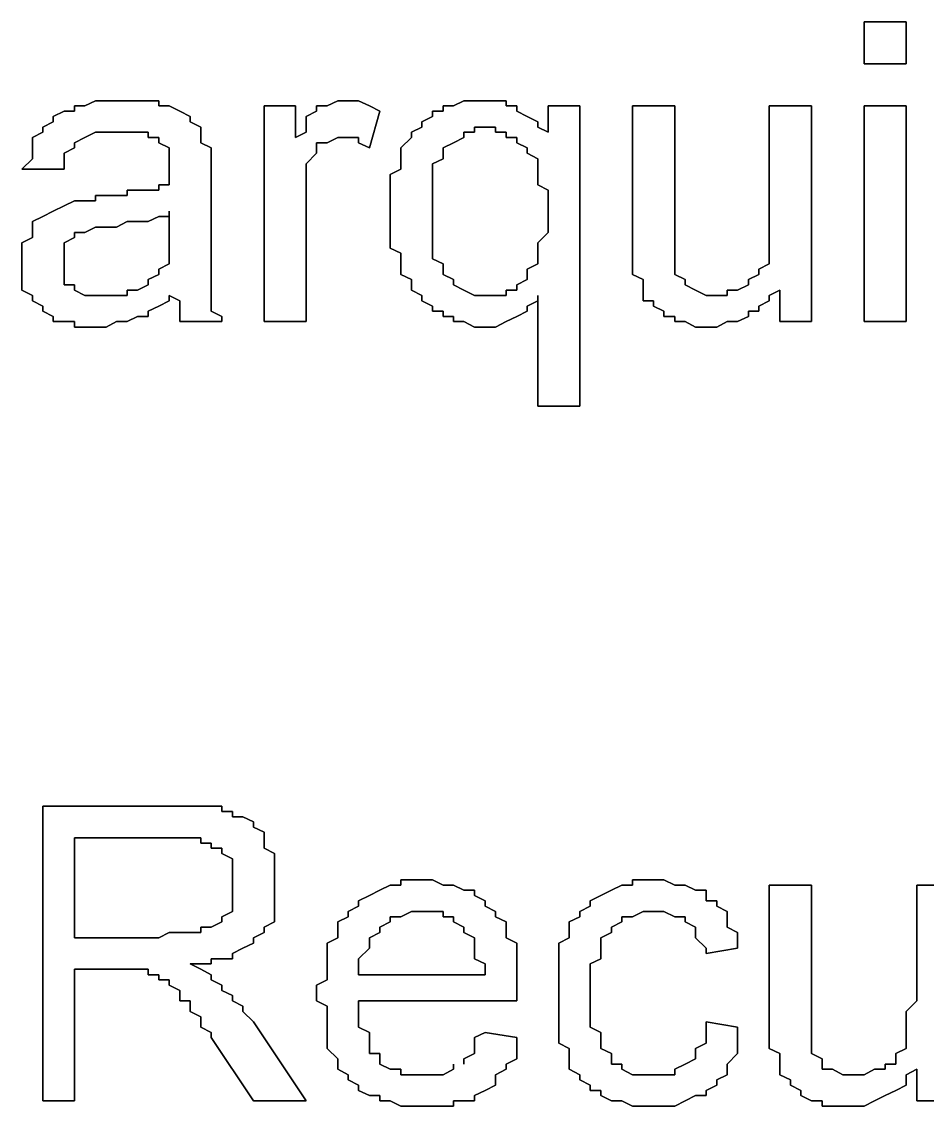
# Model space of a CAD drawing. Header units: metres. Extents: x 2.9 to 42.8, y 1.7 to 28.7.
# Drawn here: x 37.0769 to 37.3803, y 20.9338 to 21.2972 of the extents above; entities that cross this region are included whole.
import ezdxf

# ---------------------------------------------------------------- set-up
doc = ezdxf.new("R2010")
doc.units = ezdxf.units.M
doc.layers.add('GRIS', color=8, linetype='Continuous')

msp = doc.modelspace()

# ---------------------------------------------------------------- linework, layer by layer
at = {"layer": 'GRIS', "lineweight": -3}
for points in [[(37.3733, 21.2972), (37.3592, 21.2972), (37.3733, 21.2972)], [(37.3592, 21.2972), (37.3592, 21.2831), (37.3592, 21.2972)], [(37.3733, 21.2831), (37.3733, 21.2972), (37.3733, 21.2831)], [(37.3592, 21.2831), (37.3733, 21.2831), (37.3592, 21.2831)], [(37.1016, 21.2707), (37.0981, 21.269), (37.1016, 21.2707)], [(37.1052, 21.2707), (37.1016, 21.2707), (37.1052, 21.2707)], [(37.1087, 21.2707), (37.1052, 21.2707), (37.1087, 21.2707)], [(37.1122, 21.2707), (37.1087, 21.2707), (37.1122, 21.2707)], [(37.1157, 21.2707), (37.1122, 21.2707), (37.1157, 21.2707)], [(37.1193, 21.2707), (37.1157, 21.2707), (37.1193, 21.2707)], [(37.1228, 21.2707), (37.1193, 21.2707), (37.1228, 21.2707)], [(37.1228, 21.269), (37.1228, 21.2707), (37.1228, 21.269)], [(37.1828, 21.2707), (37.1793, 21.269), (37.1828, 21.2707)], [(37.1863, 21.2707), (37.1828, 21.2707), (37.1863, 21.2707)], [(37.1898, 21.2707), (37.1863, 21.2707), (37.1898, 21.2707)], [(37.1934, 21.269), (37.1898, 21.2707), (37.1934, 21.269)], [(37.2251, 21.2707), (37.2216, 21.269), (37.2251, 21.2707)], [(37.2286, 21.2707), (37.2251, 21.2707), (37.2286, 21.2707)], [(37.2322, 21.2707), (37.2286, 21.2707), (37.2322, 21.2707)], [(37.2357, 21.2707), (37.2322, 21.2707), (37.2357, 21.2707)], [(37.2392, 21.2707), (37.2357, 21.2707), (37.2392, 21.2707)], [(37.2392, 21.269), (37.2392, 21.2707), (37.2392, 21.269)], [(37.0911, 21.2672), (37.0875, 21.2654), (37.0911, 21.2672)], [(37.0946, 21.2672), (37.0911, 21.2672), (37.0946, 21.2672)], [(37.0981, 21.269), (37.0946, 21.269), (37.0981, 21.269)], [(37.0946, 21.269), (37.0946, 21.2672), (37.0946, 21.269)], [(37.1263, 21.269), (37.1228, 21.269), (37.1263, 21.269)], [(37.1299, 21.2672), (37.1263, 21.269), (37.1299, 21.2672)], [(37.1334, 21.2654), (37.1299, 21.2672), (37.1334, 21.2654)], [(37.1687, 21.269), (37.1581, 21.269), (37.1687, 21.269)], [(37.1581, 21.269), (37.1581, 21.1967), (37.1581, 21.269)], [(37.1687, 21.2584), (37.1687, 21.269), (37.1687, 21.2584)], [(37.1757, 21.2672), (37.1722, 21.2654), (37.1757, 21.2672)], [(37.1793, 21.269), (37.1757, 21.269), (37.1793, 21.269)], [(37.1757, 21.269), (37.1757, 21.2672), (37.1757, 21.269)], [(37.1969, 21.2672), (37.1934, 21.269), (37.1969, 21.2672)], [(37.1934, 21.2549), (37.1969, 21.2672), (37.1934, 21.2549)], [(37.2181, 21.2672), (37.2145, 21.2672), (37.2181, 21.2672)], [(37.2145, 21.2672), (37.2145, 21.2654), (37.2145, 21.2672)], [(37.2216, 21.269), (37.2181, 21.269), (37.2216, 21.269)], [(37.2181, 21.269), (37.2181, 21.2672), (37.2181, 21.269)], [(37.2428, 21.269), (37.2392, 21.269), (37.2428, 21.269)], [(37.2428, 21.2672), (37.2428, 21.269), (37.2428, 21.2672)], [(37.2463, 21.2654), (37.2428, 21.2672), (37.2463, 21.2654)], [(37.2639, 21.269), (37.2533, 21.269), (37.2639, 21.269)], [(37.2533, 21.269), (37.2533, 21.2602), (37.2533, 21.269)], [(37.2639, 21.1684), (37.2639, 21.269), (37.2639, 21.1684)], [(37.2957, 21.269), (37.2816, 21.269), (37.2957, 21.269)], [(37.2816, 21.269), (37.2816, 21.2249), (37.2816, 21.269)], [(37.2957, 21.2284), (37.2957, 21.269), (37.2957, 21.2284)], [(37.3415, 21.269), (37.3274, 21.269), (37.3415, 21.269)], [(37.3274, 21.269), (37.3274, 21.2302), (37.3274, 21.269)], [(37.3415, 21.1967), (37.3415, 21.269), (37.3415, 21.1967)], [(37.3733, 21.269), (37.3592, 21.269), (37.3733, 21.269)], [(37.3592, 21.269), (37.3592, 21.1967), (37.3592, 21.269)], [(37.3733, 21.1967), (37.3733, 21.269), (37.3733, 21.1967)], [(37.0875, 21.2637), (37.084, 21.2619), (37.0875, 21.2637)], [(37.0875, 21.2654), (37.0875, 21.2637), (37.0875, 21.2654)], [(37.1334, 21.2637), (37.1334, 21.2654), (37.1334, 21.2637)], [(37.1369, 21.2619), (37.1334, 21.2637), (37.1369, 21.2619)], [(37.1722, 21.2654), (37.1722, 21.2637), (37.1722, 21.2654)], [(37.1722, 21.2637), (37.1722, 21.2602), (37.1722, 21.2637)], [(37.2145, 21.2654), (37.211, 21.2637), (37.2145, 21.2654)], [(37.211, 21.2637), (37.211, 21.2619), (37.211, 21.2637)], [(37.2498, 21.2637), (37.2463, 21.2654), (37.2498, 21.2637)], [(37.2498, 21.2619), (37.2498, 21.2637), (37.2498, 21.2619)], [(37.084, 21.2602), (37.0805, 21.2584), (37.084, 21.2602)], [(37.084, 21.2619), (37.084, 21.2602), (37.084, 21.2619)], [(37.0981, 21.2584), (37.1016, 21.2602), (37.0981, 21.2584)], [(37.1016, 21.2602), (37.1052, 21.2602), (37.1016, 21.2602)], [(37.1052, 21.2602), (37.1087, 21.2602), (37.1052, 21.2602)], [(37.1087, 21.2602), (37.1122, 21.2602), (37.1087, 21.2602)], [(37.1122, 21.2602), (37.1157, 21.2602), (37.1122, 21.2602)], [(37.1157, 21.2602), (37.1193, 21.2602), (37.1157, 21.2602)], [(37.1193, 21.2602), (37.1193, 21.2584), (37.1193, 21.2602)], [(37.1369, 21.2602), (37.1369, 21.2619), (37.1369, 21.2602)], [(37.1369, 21.2566), (37.1369, 21.2602), (37.1369, 21.2566)], [(37.1722, 21.2602), (37.1687, 21.2584), (37.1722, 21.2602)], [(37.211, 21.2619), (37.2075, 21.2602), (37.211, 21.2619)], [(37.2075, 21.2602), (37.2075, 21.2584), (37.2075, 21.2602)], [(37.2251, 21.2584), (37.2251, 21.2602), (37.2251, 21.2584)], [(37.2251, 21.2602), (37.2286, 21.2602), (37.2251, 21.2602)], [(37.2286, 21.2602), (37.2286, 21.2619), (37.2286, 21.2602)], [(37.2286, 21.2619), (37.2322, 21.2619), (37.2286, 21.2619)], [(37.2322, 21.2619), (37.2357, 21.2619), (37.2322, 21.2619)], [(37.2357, 21.2619), (37.2357, 21.2602), (37.2357, 21.2619)], [(37.2357, 21.2602), (37.2392, 21.2602), (37.2357, 21.2602)], [(37.2392, 21.2602), (37.2392, 21.2584), (37.2392, 21.2602)], [(37.2533, 21.2602), (37.2498, 21.2619), (37.2533, 21.2602)], [(37.0805, 21.2584), (37.0805, 21.2566), (37.0805, 21.2584)], [(37.0805, 21.2566), (37.0805, 21.2531), (37.0805, 21.2566)], [(37.0946, 21.2566), (37.0981, 21.2584), (37.0946, 21.2566)], [(37.0946, 21.2549), (37.0946, 21.2566), (37.0946, 21.2549)], [(37.1193, 21.2584), (37.1228, 21.2584), (37.1193, 21.2584)], [(37.1228, 21.2584), (37.1228, 21.2566), (37.1228, 21.2584)], [(37.1228, 21.2566), (37.1263, 21.2549), (37.1228, 21.2566)], [(37.1404, 21.2549), (37.1369, 21.2566), (37.1404, 21.2549)], [(37.1757, 21.2549), (37.1757, 21.2566), (37.1757, 21.2549)], [(37.1757, 21.2566), (37.1793, 21.2566), (37.1757, 21.2566)], [(37.1793, 21.2566), (37.1828, 21.2584), (37.1793, 21.2566)], [(37.1828, 21.2584), (37.1863, 21.2584), (37.1828, 21.2584)], [(37.1863, 21.2584), (37.1898, 21.2584), (37.1863, 21.2584)], [(37.1898, 21.2584), (37.1898, 21.2566), (37.1898, 21.2584)], [(37.1898, 21.2566), (37.1934, 21.2549), (37.1898, 21.2566)], [(37.2075, 21.2584), (37.2039, 21.2549), (37.2075, 21.2584)], [(37.2181, 21.2549), (37.2216, 21.2566), (37.2181, 21.2549)], [(37.2216, 21.2566), (37.2251, 21.2584), (37.2216, 21.2566)], [(37.2392, 21.2584), (37.2428, 21.2584), (37.2392, 21.2584)], [(37.2428, 21.2584), (37.2428, 21.2566), (37.2428, 21.2584)], [(37.2428, 21.2566), (37.2463, 21.2549), (37.2428, 21.2566)], [(37.0805, 21.2531), (37.0805, 21.2513), (37.0805, 21.2531)], [(37.0911, 21.2531), (37.0946, 21.2549), (37.0911, 21.2531)], [(37.0911, 21.2513), (37.0911, 21.2531), (37.0911, 21.2513)], [(37.1263, 21.2549), (37.1263, 21.2531), (37.1263, 21.2549)], [(37.1263, 21.2531), (37.1263, 21.2513), (37.1263, 21.2531)], [(37.1404, 21.2531), (37.1404, 21.2549), (37.1404, 21.2531)], [(37.1404, 21.2513), (37.1404, 21.2531), (37.1404, 21.2513)], [(37.1722, 21.2496), (37.1757, 21.2531), (37.1722, 21.2496)], [(37.1757, 21.2531), (37.1757, 21.2549), (37.1757, 21.2531)], [(37.2039, 21.2549), (37.2039, 21.2531), (37.2039, 21.2549)], [(37.2039, 21.2531), (37.2039, 21.2513), (37.2039, 21.2531)], [(37.2181, 21.2531), (37.2181, 21.2549), (37.2181, 21.2531)], [(37.2181, 21.2513), (37.2181, 21.2531), (37.2181, 21.2513)], [(37.2463, 21.2549), (37.2463, 21.2531), (37.2463, 21.2549)], [(37.2463, 21.2531), (37.2498, 21.2513), (37.2463, 21.2531)], [(37.0805, 21.2513), (37.0769, 21.2478), (37.0805, 21.2513)], [(37.0911, 21.2478), (37.0911, 21.2513), (37.0911, 21.2478)], [(37.1263, 21.2513), (37.1263, 21.2496), (37.1263, 21.2513)], [(37.1263, 21.2496), (37.1263, 21.246), (37.1263, 21.2496)], [(37.1404, 21.2496), (37.1404, 21.2513), (37.1404, 21.2496)], [(37.1404, 21.246), (37.1404, 21.2496), (37.1404, 21.246)], [(37.1722, 21.2478), (37.1722, 21.2496), (37.1722, 21.2478)], [(37.2039, 21.2513), (37.2039, 21.2478), (37.2039, 21.2513)], [(37.2145, 21.2496), (37.2181, 21.2513), (37.2145, 21.2496)], [(37.2145, 21.2478), (37.2145, 21.2496), (37.2145, 21.2478)], [(37.2498, 21.2513), (37.2498, 21.2496), (37.2498, 21.2513)], [(37.2498, 21.2496), (37.2498, 21.2478), (37.2498, 21.2496)], [(37.0769, 21.2478), (37.0911, 21.2478), (37.0769, 21.2478)], [(37.1263, 21.246), (37.1263, 21.2425), (37.1263, 21.246)], [(37.1404, 21.2443), (37.1404, 21.246), (37.1404, 21.2443)], [(37.1722, 21.2443), (37.1722, 21.2478), (37.1722, 21.2443)], [(37.2039, 21.2478), (37.2004, 21.246), (37.2039, 21.2478)], [(37.2004, 21.246), (37.2004, 21.2443), (37.2004, 21.246)], [(37.2145, 21.2443), (37.2145, 21.2478), (37.2145, 21.2443)], [(37.2498, 21.2478), (37.2498, 21.246), (37.2498, 21.2478)], [(37.2498, 21.246), (37.2498, 21.2425), (37.2498, 21.246)], [(37.1157, 21.2408), (37.1122, 21.2408), (37.1157, 21.2408)], [(37.1122, 21.2408), (37.1122, 21.239), (37.1122, 21.2408)], [(37.1193, 21.2408), (37.1157, 21.2408), (37.1193, 21.2408)], [(37.1228, 21.2408), (37.1193, 21.2408), (37.1228, 21.2408)], [(37.1263, 21.2425), (37.1228, 21.2425), (37.1263, 21.2425)], [(37.1228, 21.2425), (37.1228, 21.2408), (37.1228, 21.2425)], [(37.1404, 21.2266), (37.1404, 21.2443), (37.1404, 21.2266)], [(37.1722, 21.2425), (37.1722, 21.2443), (37.1722, 21.2425)], [(37.1722, 21.2408), (37.1722, 21.2425), (37.1722, 21.2408)], [(37.1722, 21.2372), (37.1722, 21.2408), (37.1722, 21.2372)], [(37.2004, 21.2443), (37.2004, 21.2408), (37.2004, 21.2443)], [(37.2004, 21.2408), (37.2004, 21.239), (37.2004, 21.2408)], [(37.2145, 21.2425), (37.2145, 21.2443), (37.2145, 21.2425)], [(37.2145, 21.2408), (37.2145, 21.2425), (37.2145, 21.2408)], [(37.2145, 21.2372), (37.2145, 21.2408), (37.2145, 21.2372)], [(37.2498, 21.2425), (37.2533, 21.2408), (37.2498, 21.2425)], [(37.2533, 21.2408), (37.2533, 21.2372), (37.2533, 21.2408)], [(37.0946, 21.2372), (37.0911, 21.2355), (37.0946, 21.2372)], [(37.0981, 21.2372), (37.0946, 21.2372), (37.0981, 21.2372)], [(37.1016, 21.2372), (37.0981, 21.2372), (37.1016, 21.2372)], [(37.1052, 21.239), (37.1016, 21.239), (37.1052, 21.239)], [(37.1016, 21.239), (37.1016, 21.2372), (37.1016, 21.239)], [(37.1087, 21.239), (37.1052, 21.239), (37.1087, 21.239)], [(37.1122, 21.239), (37.1087, 21.239), (37.1122, 21.239)], [(37.1722, 21.2355), (37.1722, 21.2372), (37.1722, 21.2355)], [(37.2004, 21.239), (37.2004, 21.2372), (37.2004, 21.239)], [(37.2004, 21.2372), (37.2004, 21.2337), (37.2004, 21.2372)], [(37.2145, 21.2337), (37.2145, 21.2372), (37.2145, 21.2337)], [(37.2533, 21.2372), (37.2533, 21.2355), (37.2533, 21.2372)], [(37.0875, 21.2337), (37.084, 21.2319), (37.0875, 21.2337)], [(37.0911, 21.2355), (37.0875, 21.2337), (37.0911, 21.2355)], [(37.1263, 21.2337), (37.1263, 21.2284), (37.1263, 21.2337)], [(37.1263, 21.2319), (37.1263, 21.2337), (37.1263, 21.2319)], [(37.1722, 21.1967), (37.1722, 21.2355), (37.1722, 21.1967)], [(37.2004, 21.2337), (37.2004, 21.2319), (37.2004, 21.2337)], [(37.2145, 21.2302), (37.2145, 21.2337), (37.2145, 21.2302)], [(37.2533, 21.2355), (37.2533, 21.2319), (37.2533, 21.2355)], [(37.084, 21.2319), (37.0805, 21.2302), (37.084, 21.2319)], [(37.0805, 21.2302), (37.0805, 21.2284), (37.0805, 21.2302)], [(37.1087, 21.2284), (37.1122, 21.2302), (37.1087, 21.2284)], [(37.1122, 21.2302), (37.1157, 21.2302), (37.1122, 21.2302)], [(37.1157, 21.2302), (37.1193, 21.2302), (37.1157, 21.2302)], [(37.1193, 21.2302), (37.1228, 21.2319), (37.1193, 21.2302)], [(37.1228, 21.2319), (37.1263, 21.2319), (37.1228, 21.2319)], [(37.2004, 21.2319), (37.2004, 21.2284), (37.2004, 21.2319)], [(37.2145, 21.2284), (37.2145, 21.2302), (37.2145, 21.2284)], [(37.2533, 21.2319), (37.2533, 21.2302), (37.2533, 21.2319)], [(37.2533, 21.2302), (37.2533, 21.2266), (37.2533, 21.2302)], [(37.3274, 21.2302), (37.3274, 21.2284), (37.3274, 21.2302)], [(37.0805, 21.2284), (37.0805, 21.2266), (37.0805, 21.2284)], [(37.0805, 21.2266), (37.0805, 21.2249), (37.0805, 21.2266)], [(37.0946, 21.2249), (37.0946, 21.2266), (37.0946, 21.2249)], [(37.0946, 21.2266), (37.0981, 21.2266), (37.0946, 21.2266)], [(37.0981, 21.2266), (37.1016, 21.2284), (37.0981, 21.2266)], [(37.1016, 21.2284), (37.1052, 21.2284), (37.1016, 21.2284)], [(37.1052, 21.2284), (37.1087, 21.2284), (37.1052, 21.2284)], [(37.1263, 21.2284), (37.1263, 21.2249), (37.1263, 21.2284)], [(37.1404, 21.2231), (37.1404, 21.2266), (37.1404, 21.2231)], [(37.2004, 21.2284), (37.2004, 21.2266), (37.2004, 21.2284)], [(37.2004, 21.2266), (37.2004, 21.2231), (37.2004, 21.2266)], [(37.2145, 21.2249), (37.2145, 21.2284), (37.2145, 21.2249)], [(37.2533, 21.2266), (37.2498, 21.2231), (37.2533, 21.2266)], [(37.2957, 21.2266), (37.2957, 21.2284), (37.2957, 21.2266)], [(37.2957, 21.2231), (37.2957, 21.2266), (37.2957, 21.2231)], [(37.3274, 21.2284), (37.3274, 21.2249), (37.3274, 21.2284)], [(37.0805, 21.2249), (37.0769, 21.2231), (37.0805, 21.2249)], [(37.0769, 21.2231), (37.0769, 21.2213), (37.0769, 21.2231)], [(37.0911, 21.2231), (37.0946, 21.2249), (37.0911, 21.2231)], [(37.0911, 21.2213), (37.0911, 21.2231), (37.0911, 21.2213)], [(37.1263, 21.2249), (37.1263, 21.2231), (37.1263, 21.2249)], [(37.1263, 21.2231), (37.1263, 21.2196), (37.1263, 21.2231)], [(37.1404, 21.2196), (37.1404, 21.2231), (37.1404, 21.2196)], [(37.2004, 21.2231), (37.2004, 21.2213), (37.2004, 21.2231)], [(37.2145, 21.2231), (37.2145, 21.2249), (37.2145, 21.2231)], [(37.2145, 21.2196), (37.2145, 21.2231), (37.2145, 21.2196)], [(37.2498, 21.2231), (37.2498, 21.2213), (37.2498, 21.2231)], [(37.2816, 21.2249), (37.2816, 21.2213), (37.2816, 21.2249)], [(37.2957, 21.2196), (37.2957, 21.2231), (37.2957, 21.2196)], [(37.3274, 21.2249), (37.3274, 21.2231), (37.3274, 21.2249)], [(37.3274, 21.2231), (37.3274, 21.2196), (37.3274, 21.2231)], [(37.0769, 21.2213), (37.0769, 21.2178), (37.0769, 21.2213)], [(37.0911, 21.2196), (37.0911, 21.2213), (37.0911, 21.2196)], [(37.0911, 21.2178), (37.0911, 21.2196), (37.0911, 21.2178)], [(37.1263, 21.2196), (37.1263, 21.2178), (37.1263, 21.2196)], [(37.1404, 21.2178), (37.1404, 21.2196), (37.1404, 21.2178)], [(37.2004, 21.2213), (37.2039, 21.2196), (37.2004, 21.2213)], [(37.2039, 21.2196), (37.2039, 21.2161), (37.2039, 21.2196)], [(37.2145, 21.2178), (37.2145, 21.2196), (37.2145, 21.2178)], [(37.2498, 21.2213), (37.2498, 21.2196), (37.2498, 21.2213)], [(37.2498, 21.2196), (37.2498, 21.2178), (37.2498, 21.2196)], [(37.2816, 21.2213), (37.2816, 21.2196), (37.2816, 21.2213)], [(37.2816, 21.2196), (37.2816, 21.2161), (37.2816, 21.2196)], [(37.2957, 21.2178), (37.2957, 21.2196), (37.2957, 21.2178)], [(37.3274, 21.2196), (37.3274, 21.2178), (37.3274, 21.2196)], [(37.0769, 21.2178), (37.0769, 21.2161), (37.0769, 21.2178)], [(37.0769, 21.2161), (37.0769, 21.2125), (37.0769, 21.2161)], [(37.0911, 21.2161), (37.0911, 21.2178), (37.0911, 21.2161)], [(37.0911, 21.2143), (37.0911, 21.2161), (37.0911, 21.2143)], [(37.1263, 21.2161), (37.1228, 21.2143), (37.1263, 21.2161)], [(37.1263, 21.2178), (37.1263, 21.2161), (37.1263, 21.2178)], [(37.1404, 21.2143), (37.1404, 21.2178), (37.1404, 21.2143)], [(37.2039, 21.2161), (37.2039, 21.2143), (37.2039, 21.2161)], [(37.2181, 21.2161), (37.2145, 21.2178), (37.2181, 21.2161)], [(37.2181, 21.2143), (37.2181, 21.2161), (37.2181, 21.2143)], [(37.2498, 21.2161), (37.2463, 21.2143), (37.2498, 21.2161)], [(37.2498, 21.2178), (37.2498, 21.2161), (37.2498, 21.2178)], [(37.2816, 21.2161), (37.2816, 21.2143), (37.2816, 21.2161)], [(37.2957, 21.2161), (37.2957, 21.2178), (37.2957, 21.2161)], [(37.2957, 21.2143), (37.2957, 21.2161), (37.2957, 21.2143)], [(37.3274, 21.2161), (37.3239, 21.2143), (37.3274, 21.2161)], [(37.3274, 21.2178), (37.3274, 21.2161), (37.3274, 21.2178)], [(37.0769, 21.2125), (37.0769, 21.2108), (37.0769, 21.2125)], [(37.0911, 21.2125), (37.0911, 21.2143), (37.0911, 21.2125)], [(37.0911, 21.209), (37.0911, 21.2125), (37.0911, 21.209)], [(37.1228, 21.2125), (37.1193, 21.2108), (37.1228, 21.2125)], [(37.1228, 21.2143), (37.1228, 21.2125), (37.1228, 21.2143)], [(37.1404, 21.2125), (37.1404, 21.2143), (37.1404, 21.2125)], [(37.1404, 21.2108), (37.1404, 21.2125), (37.1404, 21.2108)], [(37.2039, 21.2143), (37.2039, 21.2125), (37.2039, 21.2143)], [(37.2039, 21.2125), (37.2075, 21.2108), (37.2039, 21.2125)], [(37.2181, 21.2125), (37.2181, 21.2143), (37.2181, 21.2125)], [(37.2216, 21.2108), (37.2181, 21.2125), (37.2216, 21.2108)], [(37.2463, 21.2143), (37.2463, 21.2125), (37.2463, 21.2143)], [(37.2463, 21.2125), (37.2463, 21.2108), (37.2463, 21.2125)], [(37.2816, 21.2143), (37.2816, 21.2125), (37.2816, 21.2143)], [(37.2816, 21.2125), (37.2851, 21.2108), (37.2816, 21.2125)], [(37.2957, 21.2125), (37.2957, 21.2143), (37.2957, 21.2125)], [(37.2992, 21.2108), (37.2957, 21.2125), (37.2992, 21.2108)], [(37.3239, 21.2125), (37.3204, 21.2108), (37.3239, 21.2125)], [(37.3239, 21.2143), (37.3239, 21.2125), (37.3239, 21.2143)], [(37.0769, 21.2108), (37.0769, 21.209), (37.0769, 21.2108)], [(37.0769, 21.209), (37.0769, 21.2072), (37.0769, 21.209)], [(37.0946, 21.209), (37.0911, 21.209), (37.0946, 21.209)], [(37.0946, 21.2072), (37.0946, 21.209), (37.0946, 21.2072)], [(37.1193, 21.209), (37.1157, 21.2072), (37.1193, 21.209)], [(37.1193, 21.2108), (37.1193, 21.209), (37.1193, 21.2108)], [(37.1404, 21.209), (37.1404, 21.2108), (37.1404, 21.209)], [(37.1404, 21.2072), (37.1404, 21.209), (37.1404, 21.2072)], [(37.2075, 21.2108), (37.2075, 21.209), (37.2075, 21.2108)], [(37.2075, 21.209), (37.2075, 21.2072), (37.2075, 21.209)], [(37.2216, 21.209), (37.2216, 21.2108), (37.2216, 21.209)], [(37.2251, 21.2072), (37.2216, 21.209), (37.2251, 21.2072)], [(37.2463, 21.2108), (37.2428, 21.209), (37.2463, 21.2108)], [(37.2428, 21.209), (37.2428, 21.2072), (37.2428, 21.209)], [(37.2851, 21.2108), (37.2851, 21.2072), (37.2851, 21.2108)], [(37.2992, 21.209), (37.2992, 21.2108), (37.2992, 21.209)], [(37.3027, 21.2072), (37.2992, 21.209), (37.3027, 21.2072)], [(37.3204, 21.209), (37.3168, 21.2072), (37.3204, 21.209)], [(37.3204, 21.2108), (37.3204, 21.209), (37.3204, 21.2108)], [(37.0769, 21.2072), (37.0805, 21.2055), (37.0769, 21.2072)], [(37.0805, 21.2055), (37.0805, 21.2037), (37.0805, 21.2055)], [(37.0981, 21.2055), (37.0946, 21.2072), (37.0981, 21.2055)], [(37.1016, 21.2055), (37.0981, 21.2055), (37.1016, 21.2055)], [(37.1052, 21.2055), (37.1016, 21.2055), (37.1052, 21.2055)], [(37.1087, 21.2055), (37.1052, 21.2055), (37.1087, 21.2055)], [(37.1122, 21.2055), (37.1087, 21.2055), (37.1122, 21.2055)], [(37.1157, 21.2072), (37.1122, 21.2072), (37.1157, 21.2072)], [(37.1122, 21.2072), (37.1122, 21.2055), (37.1122, 21.2072)], [(37.1263, 21.2055), (37.1299, 21.2037), (37.1263, 21.2055)], [(37.1263, 21.2037), (37.1263, 21.2055), (37.1263, 21.2037)], [(37.1404, 21.2055), (37.1404, 21.2072), (37.1404, 21.2055)], [(37.1404, 21.2037), (37.1404, 21.2055), (37.1404, 21.2037)], [(37.2075, 21.2072), (37.211, 21.2055), (37.2075, 21.2072)], [(37.211, 21.2055), (37.211, 21.2037), (37.211, 21.2055)], [(37.2286, 21.2055), (37.2251, 21.2072), (37.2286, 21.2055)], [(37.2322, 21.2055), (37.2286, 21.2055), (37.2322, 21.2055)], [(37.2357, 21.2055), (37.2322, 21.2055), (37.2357, 21.2055)], [(37.2392, 21.2055), (37.2357, 21.2055), (37.2392, 21.2055)], [(37.2428, 21.2072), (37.2392, 21.2072), (37.2428, 21.2072)], [(37.2392, 21.2072), (37.2392, 21.2055), (37.2392, 21.2072)], [(37.2498, 21.2037), (37.2498, 21.2055), (37.2498, 21.2037)], [(37.2498, 21.2055), (37.2498, 21.1684), (37.2498, 21.2055)], [(37.2851, 21.2072), (37.2851, 21.2055), (37.2851, 21.2072)], [(37.2851, 21.2055), (37.2851, 21.2037), (37.2851, 21.2055)], [(37.3062, 21.2055), (37.3027, 21.2072), (37.3062, 21.2055)], [(37.3098, 21.2055), (37.3062, 21.2055), (37.3098, 21.2055)], [(37.3133, 21.2055), (37.3098, 21.2055), (37.3133, 21.2055)], [(37.3168, 21.2072), (37.3133, 21.2072), (37.3168, 21.2072)], [(37.3133, 21.2072), (37.3133, 21.2055), (37.3133, 21.2072)], [(37.3274, 21.2055), (37.3309, 21.2072), (37.3274, 21.2055)], [(37.3274, 21.2037), (37.3274, 21.2055), (37.3274, 21.2037)], [(37.3309, 21.2072), (37.3309, 21.1967), (37.3309, 21.2072)], [(37.0805, 21.2037), (37.084, 21.2019), (37.0805, 21.2037)], [(37.084, 21.2019), (37.084, 21.2002), (37.084, 21.2019)], [(37.1193, 21.2002), (37.1228, 21.2019), (37.1193, 21.2002)], [(37.1228, 21.2019), (37.1263, 21.2037), (37.1228, 21.2019)], [(37.1299, 21.2037), (37.1299, 21.2019), (37.1299, 21.2037)], [(37.1299, 21.2019), (37.1299, 21.1984), (37.1299, 21.2019)], [(37.1404, 21.2002), (37.1404, 21.2037), (37.1404, 21.2002)], [(37.211, 21.2037), (37.2145, 21.2019), (37.211, 21.2037)], [(37.2145, 21.2019), (37.2145, 21.2002), (37.2145, 21.2019)], [(37.2463, 21.2019), (37.2498, 21.2037), (37.2463, 21.2019)], [(37.2463, 21.2002), (37.2463, 21.2019), (37.2463, 21.2002)], [(37.2851, 21.2037), (37.2886, 21.2037), (37.2851, 21.2037)], [(37.2886, 21.2037), (37.2886, 21.2019), (37.2886, 21.2037)], [(37.2886, 21.2019), (37.2921, 21.2002), (37.2886, 21.2019)], [(37.3239, 21.2019), (37.3274, 21.2037), (37.3239, 21.2019)], [(37.3239, 21.2002), (37.3239, 21.2019), (37.3239, 21.2002)], [(37.084, 21.2002), (37.0875, 21.1984), (37.084, 21.2002)], [(37.0875, 21.1984), (37.0875, 21.1967), (37.0875, 21.1984)], [(37.1122, 21.1967), (37.1157, 21.1984), (37.1122, 21.1967)], [(37.1157, 21.1984), (37.1193, 21.1984), (37.1157, 21.1984)], [(37.1193, 21.1984), (37.1193, 21.2002), (37.1193, 21.1984)], [(37.1299, 21.1984), (37.1299, 21.1967), (37.1299, 21.1984)], [(37.144, 21.1984), (37.1404, 21.2002), (37.144, 21.1984)], [(37.144, 21.1967), (37.144, 21.1984), (37.144, 21.1967)], [(37.2145, 21.2002), (37.2181, 21.2002), (37.2145, 21.2002)], [(37.2181, 21.2002), (37.2181, 21.1984), (37.2181, 21.2002)], [(37.2181, 21.1984), (37.2216, 21.1984), (37.2181, 21.1984)], [(37.2216, 21.1984), (37.2216, 21.1967), (37.2216, 21.1984)], [(37.2392, 21.1967), (37.2428, 21.1984), (37.2392, 21.1967)], [(37.2428, 21.1984), (37.2463, 21.2002), (37.2428, 21.1984)], [(37.2921, 21.2002), (37.2921, 21.1984), (37.2921, 21.2002)], [(37.2921, 21.1984), (37.2957, 21.1984), (37.2921, 21.1984)], [(37.2957, 21.1984), (37.2957, 21.1967), (37.2957, 21.1984)], [(37.3168, 21.1967), (37.3204, 21.1984), (37.3168, 21.1967)], [(37.3204, 21.1984), (37.3204, 21.2002), (37.3204, 21.1984)], [(37.3204, 21.2002), (37.3239, 21.2002), (37.3204, 21.2002)], [(37.0875, 21.1967), (37.0911, 21.1967), (37.0875, 21.1967)], [(37.0911, 21.1967), (37.0946, 21.1967), (37.0911, 21.1967)], [(37.0946, 21.1967), (37.0946, 21.1949), (37.0946, 21.1967)], [(37.0946, 21.1949), (37.0981, 21.1949), (37.0946, 21.1949)], [(37.0981, 21.1949), (37.1016, 21.1949), (37.0981, 21.1949)], [(37.1016, 21.1949), (37.1052, 21.1949), (37.1016, 21.1949)], [(37.1052, 21.1949), (37.1087, 21.1967), (37.1052, 21.1949)], [(37.1087, 21.1967), (37.1122, 21.1967), (37.1087, 21.1967)], [(37.1299, 21.1967), (37.144, 21.1967), (37.1299, 21.1967)], [(37.1581, 21.1967), (37.1722, 21.1967), (37.1581, 21.1967)], [(37.2216, 21.1967), (37.2251, 21.1967), (37.2216, 21.1967)], [(37.2251, 21.1967), (37.2286, 21.1949), (37.2251, 21.1967)], [(37.2286, 21.1949), (37.2322, 21.1949), (37.2286, 21.1949)], [(37.2322, 21.1949), (37.2357, 21.1949), (37.2322, 21.1949)], [(37.2357, 21.1949), (37.2392, 21.1967), (37.2357, 21.1949)], [(37.2957, 21.1967), (37.2992, 21.1967), (37.2957, 21.1967)], [(37.2992, 21.1967), (37.3027, 21.1949), (37.2992, 21.1967)], [(37.3027, 21.1949), (37.3062, 21.1949), (37.3027, 21.1949)], [(37.3062, 21.1949), (37.3098, 21.1949), (37.3062, 21.1949)], [(37.3098, 21.1949), (37.3133, 21.1967), (37.3098, 21.1949)], [(37.3133, 21.1967), (37.3168, 21.1967), (37.3133, 21.1967)], [(37.3309, 21.1967), (37.3415, 21.1967), (37.3309, 21.1967)], [(37.3592, 21.1967), (37.3733, 21.1967), (37.3592, 21.1967)], [(37.2498, 21.1684), (37.2639, 21.1684), (37.2498, 21.1684)], [(37.1263, 21.0344), (37.084, 21.0344), (37.1263, 21.0344)], [(37.084, 21.0344), (37.084, 20.9356), (37.084, 21.0344)], [(37.1299, 21.0344), (37.1263, 21.0344), (37.1299, 21.0344)], [(37.1334, 21.0344), (37.1299, 21.0344), (37.1334, 21.0344)], [(37.1369, 21.0344), (37.1334, 21.0344), (37.1369, 21.0344)], [(37.1404, 21.0344), (37.1369, 21.0344), (37.1404, 21.0344)], [(37.144, 21.0344), (37.1404, 21.0344), (37.144, 21.0344)], [(37.144, 21.0326), (37.144, 21.0344), (37.144, 21.0326)], [(37.1475, 21.0326), (37.144, 21.0326), (37.1475, 21.0326)], [(37.1475, 21.0308), (37.1475, 21.0326), (37.1475, 21.0308)], [(37.151, 21.0308), (37.1475, 21.0308), (37.151, 21.0308)], [(37.1546, 21.0291), (37.151, 21.0308), (37.1546, 21.0291)], [(37.1546, 21.0273), (37.1546, 21.0291), (37.1546, 21.0273)], [(37.1581, 21.0256), (37.1546, 21.0273), (37.1581, 21.0256)], [(37.0946, 20.9903), (37.0946, 21.0238), (37.0946, 20.9903)], [(37.0946, 21.0238), (37.1263, 21.0238), (37.0946, 21.0238)], [(37.1263, 21.0238), (37.1299, 21.0238), (37.1263, 21.0238)], [(37.1299, 21.0238), (37.1334, 21.0238), (37.1299, 21.0238)], [(37.1334, 21.0238), (37.1369, 21.0238), (37.1334, 21.0238)], [(37.1369, 21.0238), (37.1369, 21.022), (37.1369, 21.0238)], [(37.1581, 21.0238), (37.1581, 21.0256), (37.1581, 21.0238)], [(37.1581, 21.0203), (37.1581, 21.0238), (37.1581, 21.0203)], [(37.1369, 21.022), (37.1404, 21.022), (37.1369, 21.022)], [(37.1404, 21.022), (37.1404, 21.0203), (37.1404, 21.022)], [(37.1404, 21.0203), (37.144, 21.0203), (37.1404, 21.0203)], [(37.144, 21.0203), (37.144, 21.0185), (37.144, 21.0203)], [(37.1616, 21.0185), (37.1581, 21.0203), (37.1616, 21.0185)], [(37.144, 21.0185), (37.1475, 21.0167), (37.144, 21.0185)], [(37.1475, 21.0167), (37.1475, 21.015), (37.1475, 21.0167)], [(37.1616, 21.0167), (37.1616, 21.0185), (37.1616, 21.0167)], [(37.1616, 21.015), (37.1616, 21.0167), (37.1616, 21.015)], [(37.1475, 21.015), (37.1475, 21.0132), (37.1475, 21.015)], [(37.1475, 21.0132), (37.1475, 21.0097), (37.1475, 21.0132)], [(37.1616, 21.0114), (37.1616, 21.015), (37.1616, 21.0114)], [(37.1475, 21.0097), (37.1475, 21.0079), (37.1475, 21.0097)], [(37.1616, 21.0097), (37.1616, 21.0114), (37.1616, 21.0097)], [(37.1616, 21.0079), (37.1616, 21.0097), (37.1616, 21.0079)], [(37.2075, 21.0097), (37.2039, 21.0097), (37.2075, 21.0097)], [(37.2039, 21.0097), (37.2039, 21.0079), (37.2039, 21.0097)], [(37.211, 21.0097), (37.2075, 21.0097), (37.211, 21.0097)], [(37.2145, 21.0097), (37.211, 21.0097), (37.2145, 21.0097)], [(37.2181, 21.0079), (37.2145, 21.0097), (37.2181, 21.0079)], [(37.2851, 21.0097), (37.2816, 21.0097), (37.2851, 21.0097)], [(37.2816, 21.0097), (37.2816, 21.0079), (37.2816, 21.0097)], [(37.2886, 21.0097), (37.2851, 21.0097), (37.2886, 21.0097)], [(37.2921, 21.0097), (37.2886, 21.0097), (37.2921, 21.0097)], [(37.2957, 21.0079), (37.2921, 21.0097), (37.2957, 21.0079)], [(37.1475, 21.0079), (37.1475, 21.0062), (37.1475, 21.0079)], [(37.1475, 21.0062), (37.1475, 21.0026), (37.1475, 21.0062)], [(37.1616, 21.0062), (37.1616, 21.0079), (37.1616, 21.0062)], [(37.1616, 21.0026), (37.1616, 21.0062), (37.1616, 21.0026)], [(37.1969, 21.0062), (37.1934, 21.0044), (37.1969, 21.0062)], [(37.2004, 21.0079), (37.1969, 21.0062), (37.2004, 21.0079)], [(37.2039, 21.0079), (37.2004, 21.0079), (37.2039, 21.0079)], [(37.2216, 21.0079), (37.2181, 21.0079), (37.2216, 21.0079)], [(37.2251, 21.0062), (37.2216, 21.0079), (37.2251, 21.0062)], [(37.2286, 21.0062), (37.2251, 21.0062), (37.2286, 21.0062)], [(37.2286, 21.0044), (37.2286, 21.0062), (37.2286, 21.0044)], [(37.2745, 21.0062), (37.271, 21.0044), (37.2745, 21.0062)], [(37.278, 21.0079), (37.2745, 21.0062), (37.278, 21.0079)], [(37.2816, 21.0079), (37.278, 21.0079), (37.2816, 21.0079)], [(37.2992, 21.0079), (37.2957, 21.0079), (37.2992, 21.0079)], [(37.3027, 21.0062), (37.2992, 21.0079), (37.3027, 21.0062)], [(37.3062, 21.0062), (37.3027, 21.0062), (37.3062, 21.0062)], [(37.3062, 21.0044), (37.3062, 21.0062), (37.3062, 21.0044)], [(37.3415, 21.0079), (37.3274, 21.0079), (37.3415, 21.0079)], [(37.3274, 21.0079), (37.3274, 20.9621), (37.3274, 21.0079)], [(37.3415, 20.9673), (37.3415, 21.0079), (37.3415, 20.9673)], [(37.3874, 21.0079), (37.3768, 21.0079), (37.3874, 21.0079)], [(37.3768, 21.0079), (37.3768, 20.9691), (37.3768, 21.0079)], [(37.1475, 21.0026), (37.1475, 21.0009), (37.1475, 21.0026)], [(37.1475, 21.0009), (37.1475, 20.9991), (37.1475, 21.0009)], [(37.1616, 21.0009), (37.1616, 21.0026), (37.1616, 21.0009)], [(37.1616, 20.9991), (37.1616, 21.0009), (37.1616, 20.9991)], [(37.1898, 21.0009), (37.1863, 20.9991), (37.1898, 21.0009)], [(37.1934, 21.0044), (37.1898, 21.0026), (37.1934, 21.0044)], [(37.1898, 21.0026), (37.1898, 21.0009), (37.1898, 21.0026)], [(37.2322, 21.0026), (37.2286, 21.0044), (37.2322, 21.0026)], [(37.2322, 21.0009), (37.2322, 21.0026), (37.2322, 21.0009)], [(37.2357, 20.9991), (37.2322, 21.0009), (37.2357, 20.9991)], [(37.2674, 21.0009), (37.2639, 20.9991), (37.2674, 21.0009)], [(37.271, 21.0044), (37.2674, 21.0026), (37.271, 21.0044)], [(37.2674, 21.0026), (37.2674, 21.0009), (37.2674, 21.0026)], [(37.3062, 21.0026), (37.3062, 21.0044), (37.3062, 21.0026)], [(37.3098, 21.0026), (37.3062, 21.0026), (37.3098, 21.0026)], [(37.3098, 21.0009), (37.3098, 21.0026), (37.3098, 21.0009)], [(37.3133, 20.9991), (37.3098, 21.0009), (37.3133, 20.9991)], [(37.1475, 20.9991), (37.144, 20.9973), (37.1475, 20.9991)], [(37.144, 20.9973), (37.144, 20.9956), (37.144, 20.9973)], [(37.1616, 20.9956), (37.1616, 20.9991), (37.1616, 20.9956)], [(37.1863, 20.9973), (37.1828, 20.9956), (37.1863, 20.9973)], [(37.1863, 20.9991), (37.1863, 20.9973), (37.1863, 20.9991)], [(37.2004, 20.9956), (37.2004, 20.9973), (37.2004, 20.9956)], [(37.2004, 20.9973), (37.2039, 20.9973), (37.2004, 20.9973)], [(37.2039, 20.9973), (37.2075, 20.9991), (37.2039, 20.9973)], [(37.2075, 20.9991), (37.211, 20.9991), (37.2075, 20.9991)], [(37.211, 20.9991), (37.2145, 20.9991), (37.211, 20.9991)], [(37.2145, 20.9991), (37.2181, 20.9991), (37.2145, 20.9991)], [(37.2181, 20.9991), (37.2181, 20.9973), (37.2181, 20.9991)], [(37.2181, 20.9973), (37.2216, 20.9973), (37.2181, 20.9973)], [(37.2216, 20.9973), (37.2216, 20.9956), (37.2216, 20.9973)], [(37.2357, 20.9973), (37.2357, 20.9991), (37.2357, 20.9973)], [(37.2392, 20.9956), (37.2357, 20.9973), (37.2392, 20.9956)], [(37.2639, 20.9973), (37.2604, 20.9956), (37.2639, 20.9973)], [(37.2639, 20.9991), (37.2639, 20.9973), (37.2639, 20.9991)], [(37.278, 20.9956), (37.278, 20.9973), (37.278, 20.9956)], [(37.278, 20.9973), (37.2816, 20.9973), (37.278, 20.9973)], [(37.2816, 20.9973), (37.2851, 20.9991), (37.2816, 20.9973)], [(37.2851, 20.9991), (37.2886, 20.9991), (37.2851, 20.9991)], [(37.2886, 20.9991), (37.2921, 20.9991), (37.2886, 20.9991)], [(37.2921, 20.9991), (37.2957, 20.9973), (37.2921, 20.9991)], [(37.2957, 20.9973), (37.2992, 20.9973), (37.2957, 20.9973)], [(37.2992, 20.9973), (37.2992, 20.9956), (37.2992, 20.9973)], [(37.3133, 20.9973), (37.3133, 20.9991), (37.3133, 20.9973)], [(37.3133, 20.9938), (37.3133, 20.9973), (37.3133, 20.9938)], [(37.1404, 20.9938), (37.1369, 20.9938), (37.1404, 20.9938)], [(37.1369, 20.9938), (37.1369, 20.992), (37.1369, 20.9938)], [(37.144, 20.9956), (37.1404, 20.9938), (37.144, 20.9956)], [(37.1581, 20.9938), (37.1616, 20.9956), (37.1581, 20.9938)], [(37.1581, 20.992), (37.1581, 20.9938), (37.1581, 20.992)], [(37.1828, 20.9956), (37.1828, 20.9938), (37.1828, 20.9956)], [(37.1828, 20.9938), (37.1828, 20.992), (37.1828, 20.9938)], [(37.1969, 20.9938), (37.2004, 20.9956), (37.1969, 20.9938)], [(37.1969, 20.992), (37.1969, 20.9938), (37.1969, 20.992)], [(37.2216, 20.9956), (37.2251, 20.9938), (37.2216, 20.9956)], [(37.2251, 20.9938), (37.2251, 20.992), (37.2251, 20.9938)], [(37.2392, 20.9938), (37.2392, 20.9956), (37.2392, 20.9938)], [(37.2392, 20.992), (37.2392, 20.9938), (37.2392, 20.992)], [(37.2604, 20.9956), (37.2604, 20.9938), (37.2604, 20.9956)], [(37.2604, 20.9938), (37.2604, 20.992), (37.2604, 20.9938)], [(37.2745, 20.9938), (37.278, 20.9956), (37.2745, 20.9938)], [(37.2745, 20.992), (37.2745, 20.9938), (37.2745, 20.992)], [(37.2992, 20.9956), (37.3027, 20.9938), (37.2992, 20.9956)], [(37.3027, 20.9938), (37.3027, 20.992), (37.3027, 20.9938)], [(37.3168, 20.992), (37.3133, 20.9938), (37.3168, 20.992)], [(37.1228, 20.9903), (37.0946, 20.9903), (37.1228, 20.9903)], [(37.1263, 20.992), (37.1228, 20.9903), (37.1263, 20.992)], [(37.1299, 20.992), (37.1263, 20.992), (37.1299, 20.992)], [(37.1334, 20.992), (37.1299, 20.992), (37.1334, 20.992)], [(37.1369, 20.992), (37.1334, 20.992), (37.1369, 20.992)], [(37.1546, 20.9903), (37.1581, 20.992), (37.1546, 20.9903)], [(37.1546, 20.9885), (37.1546, 20.9903), (37.1546, 20.9885)], [(37.1828, 20.9903), (37.1793, 20.9885), (37.1828, 20.9903)], [(37.1828, 20.992), (37.1828, 20.9903), (37.1828, 20.992)], [(37.1934, 20.9903), (37.1969, 20.992), (37.1934, 20.9903)], [(37.1934, 20.9885), (37.1934, 20.9903), (37.1934, 20.9885)], [(37.2251, 20.992), (37.2286, 20.9903), (37.2251, 20.992)], [(37.2286, 20.9903), (37.2286, 20.9885), (37.2286, 20.9903)], [(37.2392, 20.9903), (37.2392, 20.992), (37.2392, 20.9903)], [(37.2428, 20.9885), (37.2392, 20.9903), (37.2428, 20.9885)], [(37.2604, 20.9903), (37.2569, 20.9885), (37.2604, 20.9903)], [(37.2604, 20.992), (37.2604, 20.9903), (37.2604, 20.992)], [(37.271, 20.9903), (37.2745, 20.992), (37.271, 20.9903)], [(37.271, 20.9868), (37.271, 20.9903), (37.271, 20.9868)], [(37.3027, 20.992), (37.3027, 20.9903), (37.3027, 20.992)], [(37.3027, 20.9903), (37.3062, 20.9868), (37.3027, 20.9903)], [(37.3168, 20.9903), (37.3168, 20.992), (37.3168, 20.9903)], [(37.3168, 20.9868), (37.3168, 20.9903), (37.3168, 20.9868)], [(37.1475, 20.985), (37.151, 20.9868), (37.1475, 20.985)], [(37.151, 20.9868), (37.1546, 20.9885), (37.151, 20.9868)], [(37.1793, 20.9885), (37.1793, 20.9868), (37.1793, 20.9885)], [(37.1793, 20.9868), (37.1793, 20.9832), (37.1793, 20.9868)], [(37.1898, 20.9832), (37.1934, 20.9868), (37.1898, 20.9832)], [(37.1934, 20.9868), (37.1934, 20.9885), (37.1934, 20.9868)], [(37.2286, 20.9885), (37.2286, 20.9868), (37.2286, 20.9885)], [(37.2286, 20.9868), (37.2286, 20.9832), (37.2286, 20.9868)], [(37.2428, 20.9868), (37.2428, 20.9885), (37.2428, 20.9868)], [(37.2428, 20.9832), (37.2428, 20.9868), (37.2428, 20.9832)], [(37.2569, 20.9885), (37.2569, 20.9868), (37.2569, 20.9885)], [(37.2569, 20.9868), (37.2569, 20.9832), (37.2569, 20.9868)], [(37.271, 20.985), (37.271, 20.9868), (37.271, 20.985)], [(37.3062, 20.9868), (37.3062, 20.985), (37.3062, 20.9868)], [(37.3062, 20.985), (37.3168, 20.9868), (37.3062, 20.985)], [(37.1404, 20.9815), (37.1404, 20.9832), (37.1404, 20.9815)], [(37.1404, 20.9832), (37.144, 20.9832), (37.1404, 20.9832)], [(37.144, 20.9832), (37.1475, 20.9832), (37.144, 20.9832)], [(37.1475, 20.9832), (37.1475, 20.985), (37.1475, 20.9832)], [(37.1793, 20.9832), (37.1793, 20.9815), (37.1793, 20.9832)], [(37.1898, 20.9815), (37.1898, 20.9832), (37.1898, 20.9815)], [(37.2286, 20.9832), (37.2322, 20.9815), (37.2286, 20.9832)], [(37.2428, 20.9815), (37.2428, 20.9832), (37.2428, 20.9815)], [(37.2569, 20.9832), (37.2569, 20.9815), (37.2569, 20.9832)], [(37.2674, 20.9815), (37.271, 20.9832), (37.2674, 20.9815)], [(37.271, 20.9832), (37.271, 20.985), (37.271, 20.9832)], [(37.0946, 20.9356), (37.0946, 20.9797), (37.0946, 20.9356)], [(37.0946, 20.9797), (37.1122, 20.9797), (37.0946, 20.9797)], [(37.1122, 20.9797), (37.1157, 20.9797), (37.1122, 20.9797)], [(37.1157, 20.9797), (37.1193, 20.9797), (37.1157, 20.9797)], [(37.1193, 20.9797), (37.1193, 20.9779), (37.1193, 20.9797)], [(37.1369, 20.9797), (37.1334, 20.9815), (37.1369, 20.9797)], [(37.1334, 20.9815), (37.1369, 20.9815), (37.1334, 20.9815)], [(37.1369, 20.9815), (37.1404, 20.9815), (37.1369, 20.9815)], [(37.1404, 20.9779), (37.1369, 20.9797), (37.1404, 20.9779)], [(37.1793, 20.9815), (37.1793, 20.9797), (37.1793, 20.9815)], [(37.1793, 20.9797), (37.1793, 20.9762), (37.1793, 20.9797)], [(37.1898, 20.9779), (37.1898, 20.9815), (37.1898, 20.9779)], [(37.2322, 20.9815), (37.2322, 20.9779), (37.2322, 20.9815)], [(37.2428, 20.9797), (37.2428, 20.9815), (37.2428, 20.9797)], [(37.2428, 20.9762), (37.2428, 20.9797), (37.2428, 20.9762)], [(37.2569, 20.9815), (37.2569, 20.9797), (37.2569, 20.9815)], [(37.2569, 20.9797), (37.2569, 20.9762), (37.2569, 20.9797)], [(37.2674, 20.9779), (37.2674, 20.9815), (37.2674, 20.9779)], [(37.1193, 20.9779), (37.1228, 20.9779), (37.1193, 20.9779)], [(37.1228, 20.9779), (37.1228, 20.9762), (37.1228, 20.9779)], [(37.1228, 20.9762), (37.1263, 20.9762), (37.1228, 20.9762)], [(37.1263, 20.9762), (37.1263, 20.9744), (37.1263, 20.9762)], [(37.1404, 20.9762), (37.1404, 20.9779), (37.1404, 20.9762)], [(37.144, 20.9744), (37.1404, 20.9762), (37.144, 20.9744)], [(37.1793, 20.9762), (37.1757, 20.9744), (37.1793, 20.9762)], [(37.2322, 20.9779), (37.1898, 20.9779), (37.2322, 20.9779)], [(37.2428, 20.9726), (37.2428, 20.9762), (37.2428, 20.9726)], [(37.2569, 20.9762), (37.2569, 20.9744), (37.2569, 20.9762)], [(37.2674, 20.9762), (37.2674, 20.9779), (37.2674, 20.9762)], [(37.2674, 20.9726), (37.2674, 20.9762), (37.2674, 20.9726)], [(37.1263, 20.9744), (37.1299, 20.9726), (37.1263, 20.9744)], [(37.1299, 20.9726), (37.1299, 20.9691), (37.1299, 20.9726)], [(37.144, 20.9726), (37.144, 20.9744), (37.144, 20.9726)], [(37.1475, 20.9709), (37.144, 20.9726), (37.1475, 20.9709)], [(37.1757, 20.9744), (37.1757, 20.9709), (37.1757, 20.9744)], [(37.2428, 20.9709), (37.2428, 20.9726), (37.2428, 20.9709)], [(37.2569, 20.9744), (37.2569, 20.9709), (37.2569, 20.9744)], [(37.2674, 20.9709), (37.2674, 20.9726), (37.2674, 20.9709)], [(37.1299, 20.9691), (37.1334, 20.9691), (37.1299, 20.9691)], [(37.1334, 20.9691), (37.1334, 20.9673), (37.1334, 20.9691)], [(37.1475, 20.9691), (37.1475, 20.9709), (37.1475, 20.9691)], [(37.151, 20.9673), (37.1475, 20.9691), (37.151, 20.9673)], [(37.1757, 20.9709), (37.1757, 20.9691), (37.1757, 20.9709)], [(37.1757, 20.9691), (37.1793, 20.9673), (37.1757, 20.9691)], [(37.1898, 20.9656), (37.1898, 20.9691), (37.1898, 20.9656)], [(37.1898, 20.9691), (37.2428, 20.9691), (37.1898, 20.9691)], [(37.2428, 20.9691), (37.2428, 20.9709), (37.2428, 20.9691)], [(37.2569, 20.9709), (37.2569, 20.9691), (37.2569, 20.9709)], [(37.2569, 20.9691), (37.2569, 20.9673), (37.2569, 20.9691)], [(37.2674, 20.9691), (37.2674, 20.9709), (37.2674, 20.9691)], [(37.2674, 20.9656), (37.2674, 20.9691), (37.2674, 20.9656)], [(37.3768, 20.9691), (37.3733, 20.9656), (37.3768, 20.9691)], [(37.1334, 20.9673), (37.1334, 20.9656), (37.1334, 20.9673)], [(37.1334, 20.9656), (37.1369, 20.9638), (37.1334, 20.9656)], [(37.151, 20.9656), (37.151, 20.9673), (37.151, 20.9656)], [(37.1546, 20.9621), (37.151, 20.9656), (37.1546, 20.9621)], [(37.1793, 20.9673), (37.1793, 20.9638), (37.1793, 20.9673)], [(37.1898, 20.9638), (37.1898, 20.9656), (37.1898, 20.9638)], [(37.2569, 20.9673), (37.2569, 20.9638), (37.2569, 20.9673)], [(37.2674, 20.9638), (37.2674, 20.9656), (37.2674, 20.9638)], [(37.3415, 20.9638), (37.3415, 20.9673), (37.3415, 20.9638)], [(37.3733, 20.9656), (37.3733, 20.9638), (37.3733, 20.9656)], [(37.1369, 20.9638), (37.1369, 20.9603), (37.1369, 20.9638)], [(37.1722, 20.9356), (37.1546, 20.9621), (37.1722, 20.9356)], [(37.1793, 20.9638), (37.1793, 20.9621), (37.1793, 20.9638)], [(37.1793, 20.9621), (37.1793, 20.9585), (37.1793, 20.9621)], [(37.1898, 20.9603), (37.1898, 20.9638), (37.1898, 20.9603)], [(37.2569, 20.9638), (37.2569, 20.9621), (37.2569, 20.9638)], [(37.2569, 20.9621), (37.2569, 20.9585), (37.2569, 20.9621)], [(37.2674, 20.9603), (37.2674, 20.9638), (37.2674, 20.9603)], [(37.3062, 20.9621), (37.3062, 20.9603), (37.3062, 20.9621)], [(37.3168, 20.9603), (37.3062, 20.9621), (37.3168, 20.9603)], [(37.3274, 20.9621), (37.3274, 20.9603), (37.3274, 20.9621)], [(37.3415, 20.9621), (37.3415, 20.9638), (37.3415, 20.9621)], [(37.3415, 20.9585), (37.3415, 20.9621), (37.3415, 20.9585)], [(37.3733, 20.9638), (37.3733, 20.9603), (37.3733, 20.9638)], [(37.1369, 20.9603), (37.1404, 20.9585), (37.1369, 20.9603)], [(37.1404, 20.9585), (37.1404, 20.9568), (37.1404, 20.9585)], [(37.1793, 20.9585), (37.1793, 20.9568), (37.1793, 20.9585)], [(37.1934, 20.9585), (37.1898, 20.9603), (37.1934, 20.9585)], [(37.1934, 20.9568), (37.1934, 20.9585), (37.1934, 20.9568)], [(37.2322, 20.9585), (37.2286, 20.9568), (37.2322, 20.9585)], [(37.2428, 20.9568), (37.2322, 20.9585), (37.2428, 20.9568)], [(37.2569, 20.9585), (37.2569, 20.9568), (37.2569, 20.9585)], [(37.271, 20.9585), (37.2674, 20.9603), (37.271, 20.9585)], [(37.271, 20.9568), (37.271, 20.9585), (37.271, 20.9568)], [(37.3062, 20.9603), (37.3062, 20.9585), (37.3062, 20.9603)], [(37.3062, 20.9585), (37.3062, 20.955), (37.3062, 20.9585)], [(37.3168, 20.9585), (37.3168, 20.9603), (37.3168, 20.9585)], [(37.3168, 20.955), (37.3168, 20.9585), (37.3168, 20.955)], [(37.3274, 20.9603), (37.3274, 20.9585), (37.3274, 20.9603)], [(37.3274, 20.9585), (37.3274, 20.955), (37.3274, 20.9585)], [(37.3415, 20.9568), (37.3415, 20.9585), (37.3415, 20.9568)], [(37.3733, 20.9603), (37.3733, 20.9585), (37.3733, 20.9603)], [(37.3733, 20.9585), (37.3733, 20.9568), (37.3733, 20.9585)], [(37.1404, 20.9568), (37.1546, 20.9356), (37.1404, 20.9568)], [(37.1793, 20.9568), (37.1793, 20.955), (37.1793, 20.9568)], [(37.1793, 20.955), (37.1793, 20.9532), (37.1793, 20.955)], [(37.1934, 20.955), (37.1934, 20.9568), (37.1934, 20.955)], [(37.1934, 20.9515), (37.1934, 20.955), (37.1934, 20.9515)], [(37.2286, 20.9568), (37.2286, 20.955), (37.2286, 20.9568)], [(37.2286, 20.955), (37.2286, 20.9515), (37.2286, 20.955)], [(37.2428, 20.955), (37.2428, 20.9568), (37.2428, 20.955)], [(37.2428, 20.9515), (37.2428, 20.955), (37.2428, 20.9515)], [(37.2569, 20.9568), (37.2569, 20.955), (37.2569, 20.9568)], [(37.2569, 20.955), (37.2604, 20.9532), (37.2569, 20.955)], [(37.271, 20.955), (37.271, 20.9568), (37.271, 20.955)], [(37.271, 20.9532), (37.271, 20.955), (37.271, 20.9532)], [(37.3062, 20.955), (37.3027, 20.9532), (37.3062, 20.955)], [(37.3168, 20.9532), (37.3168, 20.955), (37.3168, 20.9532)], [(37.3274, 20.955), (37.3274, 20.9532), (37.3274, 20.955)], [(37.3415, 20.955), (37.3415, 20.9568), (37.3415, 20.955)], [(37.3415, 20.9515), (37.3415, 20.955), (37.3415, 20.9515)], [(37.3733, 20.9568), (37.3733, 20.955), (37.3733, 20.9568)], [(37.3733, 20.955), (37.3733, 20.9532), (37.3733, 20.955)], [(37.1793, 20.9532), (37.1828, 20.9497), (37.1793, 20.9532)], [(37.1969, 20.9515), (37.1934, 20.9515), (37.1969, 20.9515)], [(37.1969, 20.9497), (37.1969, 20.9515), (37.1969, 20.9497)], [(37.2286, 20.9515), (37.2251, 20.9497), (37.2286, 20.9515)], [(37.2428, 20.9497), (37.2428, 20.9515), (37.2428, 20.9497)], [(37.2604, 20.9532), (37.2604, 20.9497), (37.2604, 20.9532)], [(37.2745, 20.9515), (37.271, 20.9532), (37.2745, 20.9515)], [(37.2745, 20.9497), (37.2745, 20.9515), (37.2745, 20.9497)], [(37.3027, 20.9532), (37.3027, 20.9515), (37.3027, 20.9532)], [(37.3027, 20.9515), (37.3027, 20.9497), (37.3027, 20.9515)], [(37.3133, 20.9479), (37.3168, 20.9515), (37.3133, 20.9479)], [(37.3168, 20.9515), (37.3168, 20.9532), (37.3168, 20.9515)], [(37.3274, 20.9532), (37.3309, 20.9515), (37.3274, 20.9532)], [(37.3309, 20.9515), (37.3309, 20.9479), (37.3309, 20.9515)], [(37.3451, 20.9497), (37.3415, 20.9515), (37.3451, 20.9497)], [(37.3733, 20.9532), (37.3698, 20.9515), (37.3733, 20.9532)], [(37.3698, 20.9515), (37.3698, 20.9497), (37.3698, 20.9515)], [(37.1828, 20.9497), (37.1828, 20.9479), (37.1828, 20.9497)], [(37.1828, 20.9479), (37.1828, 20.9462), (37.1828, 20.9479)], [(37.1969, 20.9479), (37.1969, 20.9497), (37.1969, 20.9479)], [(37.2004, 20.9462), (37.1969, 20.9479), (37.2004, 20.9462)], [(37.2216, 20.9479), (37.2216, 20.9462), (37.2216, 20.9479)], [(37.2251, 20.9497), (37.2251, 20.9479), (37.2251, 20.9497)], [(37.2392, 20.9479), (37.2428, 20.9497), (37.2392, 20.9479)], [(37.2392, 20.9462), (37.2392, 20.9479), (37.2392, 20.9462)], [(37.2604, 20.9497), (37.2604, 20.9479), (37.2604, 20.9497)], [(37.2604, 20.9479), (37.2604, 20.9462), (37.2604, 20.9479)], [(37.2745, 20.9479), (37.2745, 20.9497), (37.2745, 20.9479)], [(37.278, 20.9479), (37.2745, 20.9479), (37.278, 20.9479)], [(37.278, 20.9462), (37.278, 20.9479), (37.278, 20.9462)], [(37.2992, 20.9479), (37.2957, 20.9462), (37.2992, 20.9479)], [(37.3027, 20.9497), (37.2992, 20.9479), (37.3027, 20.9497)], [(37.3133, 20.9462), (37.3133, 20.9479), (37.3133, 20.9462)], [(37.3309, 20.9479), (37.3309, 20.9462), (37.3309, 20.9479)], [(37.3451, 20.9479), (37.3451, 20.9497), (37.3451, 20.9479)], [(37.3451, 20.9462), (37.3451, 20.9479), (37.3451, 20.9462)], [(37.3698, 20.9479), (37.3662, 20.9479), (37.3698, 20.9479)], [(37.3662, 20.9479), (37.3662, 20.9462), (37.3662, 20.9479)], [(37.3698, 20.9497), (37.3698, 20.9479), (37.3698, 20.9497)], [(37.1828, 20.9462), (37.1863, 20.9444), (37.1828, 20.9462)], [(37.1863, 20.9444), (37.1863, 20.9427), (37.1863, 20.9444)], [(37.2039, 20.9462), (37.2004, 20.9462), (37.2039, 20.9462)], [(37.2039, 20.9444), (37.2039, 20.9462), (37.2039, 20.9444)], [(37.2075, 20.9444), (37.2039, 20.9444), (37.2075, 20.9444)], [(37.211, 20.9444), (37.2075, 20.9444), (37.211, 20.9444)], [(37.2145, 20.9444), (37.211, 20.9444), (37.2145, 20.9444)], [(37.2181, 20.9444), (37.2145, 20.9444), (37.2181, 20.9444)], [(37.2216, 20.9462), (37.2181, 20.9444), (37.2216, 20.9462)], [(37.2357, 20.9444), (37.2392, 20.9462), (37.2357, 20.9444)], [(37.2357, 20.9427), (37.2357, 20.9444), (37.2357, 20.9427)], [(37.2604, 20.9462), (37.2639, 20.9444), (37.2604, 20.9462)], [(37.2639, 20.9444), (37.2639, 20.9427), (37.2639, 20.9444)], [(37.2816, 20.9444), (37.278, 20.9462), (37.2816, 20.9444)], [(37.2851, 20.9444), (37.2816, 20.9444), (37.2851, 20.9444)], [(37.2886, 20.9444), (37.2851, 20.9444), (37.2886, 20.9444)], [(37.2921, 20.9444), (37.2886, 20.9444), (37.2921, 20.9444)], [(37.2957, 20.9444), (37.2921, 20.9444), (37.2957, 20.9444)], [(37.2957, 20.9462), (37.2957, 20.9444), (37.2957, 20.9462)], [(37.3098, 20.9427), (37.3133, 20.9444), (37.3098, 20.9427)], [(37.3133, 20.9444), (37.3133, 20.9462), (37.3133, 20.9444)], [(37.3309, 20.9462), (37.3309, 20.9444), (37.3309, 20.9462)], [(37.3309, 20.9444), (37.3345, 20.9427), (37.3309, 20.9444)], [(37.3486, 20.9462), (37.3451, 20.9462), (37.3486, 20.9462)], [(37.3521, 20.9444), (37.3486, 20.9462), (37.3521, 20.9444)], [(37.3556, 20.9444), (37.3521, 20.9444), (37.3556, 20.9444)], [(37.3592, 20.9444), (37.3556, 20.9444), (37.3592, 20.9444)], [(37.3627, 20.9462), (37.3592, 20.9444), (37.3627, 20.9462)], [(37.3662, 20.9462), (37.3627, 20.9462), (37.3662, 20.9462)], [(37.3733, 20.9444), (37.3768, 20.9462), (37.3733, 20.9444)], [(37.3733, 20.9427), (37.3733, 20.9444), (37.3733, 20.9427)], [(37.3768, 20.9462), (37.3768, 20.9356), (37.3768, 20.9462)], [(37.1863, 20.9427), (37.1898, 20.9409), (37.1863, 20.9427)], [(37.1898, 20.9409), (37.1898, 20.9391), (37.1898, 20.9409)], [(37.2322, 20.9391), (37.2357, 20.9409), (37.2322, 20.9391)], [(37.2357, 20.9409), (37.2357, 20.9427), (37.2357, 20.9409)], [(37.2639, 20.9427), (37.2674, 20.9409), (37.2639, 20.9427)], [(37.2674, 20.9409), (37.2674, 20.9391), (37.2674, 20.9409)], [(37.3062, 20.9391), (37.3098, 20.9409), (37.3062, 20.9391)], [(37.3098, 20.9409), (37.3098, 20.9427), (37.3098, 20.9409)], [(37.3345, 20.9427), (37.3345, 20.9409), (37.3345, 20.9427)], [(37.3345, 20.9409), (37.338, 20.9391), (37.3345, 20.9409)], [(37.3698, 20.9391), (37.3733, 20.9409), (37.3698, 20.9391)], [(37.3733, 20.9409), (37.3733, 20.9427), (37.3733, 20.9409)], [(37.084, 20.9356), (37.0946, 20.9356), (37.084, 20.9356)], [(37.1546, 20.9356), (37.1722, 20.9356), (37.1546, 20.9356)], [(37.1898, 20.9391), (37.1934, 20.9374), (37.1898, 20.9391)], [(37.1934, 20.9374), (37.1969, 20.9374), (37.1934, 20.9374)], [(37.1969, 20.9374), (37.1969, 20.9356), (37.1969, 20.9374)], [(37.1969, 20.9356), (37.2004, 20.9356), (37.1969, 20.9356)], [(37.2004, 20.9356), (37.2039, 20.9338), (37.2004, 20.9356)], [(37.2216, 20.9338), (37.2216, 20.9356), (37.2216, 20.9338)], [(37.2216, 20.9356), (37.2251, 20.9356), (37.2216, 20.9356)], [(37.2251, 20.9356), (37.2286, 20.9356), (37.2251, 20.9356)], [(37.2286, 20.9374), (37.2322, 20.9391), (37.2286, 20.9374)], [(37.2286, 20.9356), (37.2286, 20.9374), (37.2286, 20.9356)], [(37.2674, 20.9391), (37.271, 20.9391), (37.2674, 20.9391)], [(37.271, 20.9391), (37.271, 20.9374), (37.271, 20.9391)], [(37.271, 20.9374), (37.2745, 20.9356), (37.271, 20.9374)], [(37.2745, 20.9356), (37.278, 20.9356), (37.2745, 20.9356)], [(37.278, 20.9356), (37.2816, 20.9338), (37.278, 20.9356)], [(37.2957, 20.9338), (37.2992, 20.9356), (37.2957, 20.9338)], [(37.2992, 20.9356), (37.3027, 20.9374), (37.2992, 20.9356)], [(37.3027, 20.9374), (37.3062, 20.9374), (37.3027, 20.9374)], [(37.3062, 20.9374), (37.3062, 20.9391), (37.3062, 20.9374)], [(37.338, 20.9391), (37.338, 20.9374), (37.338, 20.9391)], [(37.338, 20.9374), (37.3415, 20.9356), (37.338, 20.9374)], [(37.3415, 20.9356), (37.3451, 20.9356), (37.3415, 20.9356)], [(37.3451, 20.9356), (37.3451, 20.9338), (37.3451, 20.9356)], [(37.3592, 20.9338), (37.3627, 20.9356), (37.3592, 20.9338)], [(37.3627, 20.9356), (37.3662, 20.9374), (37.3627, 20.9356)], [(37.3662, 20.9374), (37.3698, 20.9391), (37.3662, 20.9374)], [(37.3768, 20.9356), (37.3874, 20.9356), (37.3768, 20.9356)], [(37.2039, 20.9338), (37.2075, 20.9338), (37.2039, 20.9338)], [(37.2075, 20.9338), (37.211, 20.9338), (37.2075, 20.9338)], [(37.211, 20.9338), (37.2145, 20.9338), (37.211, 20.9338)], [(37.2145, 20.9338), (37.2181, 20.9338), (37.2145, 20.9338)], [(37.2181, 20.9338), (37.2216, 20.9338), (37.2181, 20.9338)], [(37.2816, 20.9338), (37.2851, 20.9338), (37.2816, 20.9338)], [(37.2851, 20.9338), (37.2886, 20.9338), (37.2851, 20.9338)], [(37.2886, 20.9338), (37.2921, 20.9338), (37.2886, 20.9338)], [(37.2921, 20.9338), (37.2957, 20.9338), (37.2921, 20.9338)], [(37.3451, 20.9338), (37.3486, 20.9338), (37.3451, 20.9338)], [(37.3486, 20.9338), (37.3521, 20.9338), (37.3486, 20.9338)], [(37.3521, 20.9338), (37.3556, 20.9338), (37.3521, 20.9338)], [(37.3556, 20.9338), (37.3592, 20.9338), (37.3556, 20.9338)]]:
    msp.add_lwpolyline(points, dxfattribs=at)

doc.saveas('drawing.dxf')
